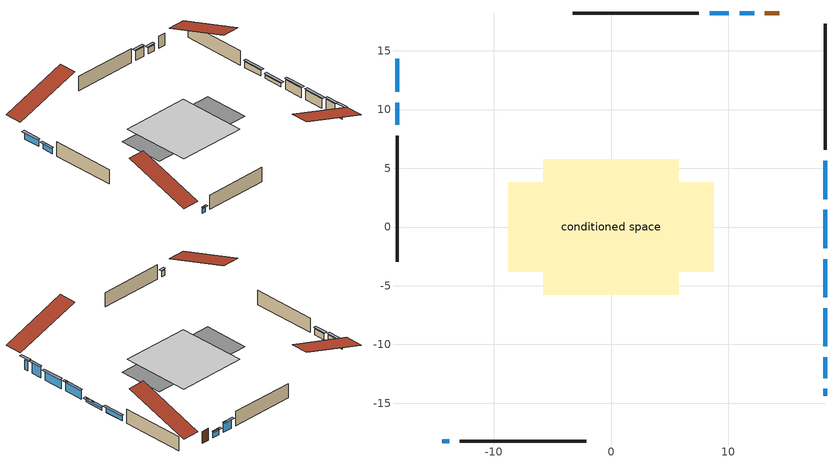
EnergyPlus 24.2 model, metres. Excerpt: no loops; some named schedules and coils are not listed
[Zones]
conditioned space
 floor adiabatic (AdiabaticFloorConstruction): -5.76,-5.76 -5.76,5.76 5.76,5.76 5.76,-5.76 z0
 floor foundation (Slab1 construction): -8.74,-3.79 -8.74,3.79 8.74,3.79 8.74,-3.79 z0
 wall outside (AdiabaticWallConstruction 1): 14.35,18.22 13.11,18.22 z0:2.03
 wall outside (AdiabaticWallConstruction): 18.22,-14.35 18.22,-13.79 / 10.03,18.22 8.41,18.22 / 18.22,-10.15 18.22,-6.9 / 18.22,-5.98 18.22,-2.73 z0:1.63; 12.18,18.22 10.96,18.22 / -18.22,10.57 -18.22,8.69 z0:1.02; -18.22,14.35 -18.22,11.5 z0:1.22; 18.22,-12.86 18.22,-11.08 z0:1.98; -14.35,-18.22 -13.79,-18.22 z0:0.92; 18.22,-1.8 18.22,1.45 z0:0.56; 18.22,2.38 18.22,5.63 z0:0.97
 wall outside (Wall1 construction): 7.48,18.22 -3.26,18.22 / -12.86,-18.22 -2.12,-18.22 / -18.22,7.76 -18.22,-2.97 / 18.22,6.56 18.22,17.29 z0:2.44
 window (WindowConstruction 9): 18.22,-14.35 18.22,-13.79 z0:1.62
 window (WindowConstruction 4): 12.18,18.22 10.96,18.22 z0:1.01
 window (WindowConstruction 5): 10.03,18.22 8.41,18.22 z0:1.62
 window (WindowConstruction 6): -18.22,14.35 -18.22,11.5 z0:1.22
 window (WindowConstruction 7): -18.22,10.57 -18.22,8.69 z0:1.01
 window (WindowConstruction 8): 18.22,-12.86 18.22,-11.08 z0:1.98
 window (WindowConstruction 10): -14.35,-18.22 -13.79,-18.22 z0:0.91
 window (WindowConstruction): 18.22,-10.15 18.22,-6.91 z0:1.62
 window (WindowConstruction 1): 18.22,-5.98 18.22,-2.73 z0:1.62
 window (WindowConstruction 2): 18.22,-1.8 18.22,1.45 z0:0.56
 window (WindowConstruction 3): 18.22,2.38 18.22,5.63 z0:0.97
 door (Door): 14.35,18.22 13.11,18.22 z0:2.03
 ceiling adiabatic (AdiabaticFloorConstruction): 5.76,-5.76 5.76,5.76 -5.76,5.76 -5.76,-5.76 z0
 roof outside (Roof1 construction): 15.28,18.22,2.44 15.28,7.04,6.17 18.22,7.04,6.17 18.22,18.22,2.44; -15.28,-18.22,2.44 -15.28,-7.04,6.17 -18.22,-7.04,6.17 -18.22,-18.22,2.44; -18.22,15.28,2.44 -7.04,15.28,6.17 -7.04,18.22,6.17 -18.22,18.22,2.44; 18.22,-15.28,2.44 7.04,-15.28,6.17 7.04,-18.22,6.17 18.22,-18.22,2.44
shading: 18.22,-13.18 18.22,-14.96 18.62,-14.96 18.62,-13.18 z2.23; 10.78,18.22 12.36,18.22 12.36,18.63 10.78,18.63 z1.19; 8.23,18.22 10.21,18.22 10.21,18.63 8.23,18.63 z1.8; -18.22,11.32 -18.22,14.53 -18.63,14.53 -18.63,11.32 z1.4; -18.22,8.51 -18.22,10.75 -18.63,10.75 -18.63,8.51 z1.19; 18.22,-10.9 18.22,-13.04 18.62,-13.04 18.62,-10.9 z2.16; -13.61,-18.22 -14.53,-18.22 -14.53,-18.62 -13.61,-18.62 z1.09; 18.22,-6.73 18.22,-10.33 18.63,-10.33 18.63,-6.73 z1.8; 18.22,-2.55 18.22,-6.16 18.63,-6.16 18.63,-2.55 z1.8; 18.22,1.63 18.22,-1.98 18.63,-1.98 18.63,1.63 z0.74; 18.22,5.81 18.22,2.2 18.63,2.2 18.63,5.81 z1.15
[Building]
Building 1: Terrain=Suburbs
[Site:Location]
Sydney AP_NS: Latitude {deg}=46.16; Longitude {deg}=-60.05; Time Zone {hr}=-4; Elevation {m}=62; Keep Site Location Information=Yes
[Site:GroundTemperature:Shallow]
2.62187, 0.93492, 0.799824, 1.60037, 4.8141, 8.01286, 10.786, 12.5427, 12.692, 11.2632, 8.56075, 5.46011
[Site:WaterMainsTemperature]
Calculation Method=Schedule; Temperature Schedule=mains temperature schedule
[Material] Roughness=Rough; Thermal Absorptance=0.9
Name | Thickness {m} | Conductivity {W/m-K} | Density {kg/m3} | Specific Heat {J/kg-K} | Solar Absorptance | Visible Absorptance
asphalt or fiberglass shingles | 0.00635 | 0.162714 | 1121.4 | 1465.45 | 0.4 | 0.4
concrete 4.0 in. | 0.1016 | 1.803125 | 2242.8 | 837.4 | 0.7 | 0.7
door material | 0.04445 | 0.053851 | 512.64 | 1214.23 | 0.7 | 0.7
exterior vertical ins | 0.0653177 | 0.029427 | 32.04 | 1214.23 | 0.7 | 0.7
floor covering | 0.0127 | 0.0433444 | 54.468 | 1339.84 | 0.6 | 0.6
floor rigid ins; wall rigid ins 1 | 0.512978 | 0.029427 | 32.04 | 1214.23 | 0.7 | 0.7
floor stud and cavity | 0.1397 | 1.75129 | 37.0049 | 1207.88 | 0.7 | 0.7
furniture material conditioned space 1 | 0.1524 | 0.115458 | 640.8 | 1214.23 | 0.6 | 0.6
gypsum board | 0.0127 | 0.160291 | 801 | 837.4 | 0.6 | 0.6
interior vertical ins | 0.025908 | 0.029427 | 32.04 | 1214.23 | 0.7 | 0.7
osb sheathing 0.5 in. | 0.0127 | 0.115458 | 512.64 | 1214.23 | 0.7 | 0.7
osb sheathing 0.75 in. | 0.01905 | 0.115458 | 512.64 | 1214.23 | 0.7 | 0.7
roof rigid ins | 0.103632 | 0.029427 | 32.04 | 1214.23 | 0.7 | 0.7
roof stud and cavity | 0.2032 | 0.164204 | 78.34581 | 1123.46 | 0.7 | 0.7
slab rigid ins | 0.0653415 | 0.029427 | 32.04 | 1214.23 | 0.7 | 0.7
wall rigid ins | 0.051816 | 0.029427 | 32.04 | 1214.23 | 0.7 | 0.7
wall stud and cavity | 0.1397 | 0.168092 | 139.0536 | 1170.24 | 0.7 | 0.7
wall stud and cavity 1 | 0.0889 | 0.380278 | 52.3479 | 1209.89 | 0.7 | 0.7
wall stud and cavity 2 | 0.0889 | 0.391764 | 83.0341 | 1211.67 | 0.7 | 0.7
wood siding | 0.0254 | 0.102417 | 544.68 | 1172.36 | 0.4 | 0.4
wood siding 1; wood siding 2 | 0.0254 | 0.102417 | 544.68 | 1172.36 | 0.7 | 0.7
[WindowMaterial:SimpleGlazingSystem]
Name | U-Factor {W/m2-K} | Solar Heat Gain Coefficient
WindowMaterial | 1.85898 | 0.64
WindowMaterial 1 | 1.93506 | 0.6
WindowMaterial 2 | 1.94869 | 0.58
WindowMaterial 3 | 1.89134 | 0.62
WindowMaterial 4 | 2.00888 | 0.55
WindowMaterial 5 | 1.97367 | 0.57
WindowMaterial 6 | 2.038402 | 0.53
WindowMaterial 7 | 2.049758 | 0.55
WindowMaterial 8 | 1.97765 | 0.56
[Construction]
AdiabaticFloorConstruction: floor stud and cavity, floor rigid ins, osb sheathing 0.75 in., floor covering
AdiabaticWallConstruction: wood siding 1, wall rigid ins 1, wall stud and cavity 1, gypsum board
AdiabaticWallConstruction 1: wood siding 2, wall rigid ins 1, wall stud and cavity 1, gypsum board
Door: door material
furniture construction conditioned space 1: furniture material conditioned space 1
PartitionWallConstruction: gypsum board, wall stud and cavity 2, gypsum board
Roof1 construction: asphalt or fiberglass shingles, roof rigid ins, osb sheathing 0.75 in., roof stud and cavity, gypsum board
Slab1 construction: slab rigid ins, concrete 4.0 in.
Wall1 construction: wood siding, wall rigid ins, osb sheathing 0.5 in., wall stud and cavity, gypsum board
WindowConstruction: WindowMaterial
WindowConstruction 1; WindowConstruction 5: WindowMaterial 1
WindowConstruction 10: WindowMaterial 8
WindowConstruction 2; WindowConstruction 9: WindowMaterial 2
WindowConstruction 3: WindowMaterial 3
WindowConstruction 4: WindowMaterial 4
WindowConstruction 6: WindowMaterial 5
WindowConstruction 7: WindowMaterial 6
WindowConstruction 8: WindowMaterial 7
[Zone]
conditioned space: Multiplier=1; Volume {m3}=411.9; Part of Total Floor Area=Yes
[Space]
conditioned space 1: Zone=conditioned space; Volume {m3}=411.9
[SurfaceProperty:ExposedFoundationPerimeter]
Slab1: Exposed Perimeter Calculation Method=TotalExposedPerimeter; Total Exposed Perimeter {m}=50.141
[InternalMass] Zone or ZoneList=conditioned space; Space or SpaceList=conditioned space 1
Name | Construction | Surface Area {m2}
furniture mass conditioned space 1 | furniture construction conditioned space 1 | 106.148
partition wall mass | PartitionWallConstruction | 265.37
[Lights]
interior lighting: Zone or ZoneList or Space or SpaceList=conditioned space 1; Schedule=interior lighting schedule; Design Level Calculation Method=LightingLevel; Lighting Level {W}=343.2; Return Air Fraction=0; Fraction Radiant=0.6; Fraction Visible=0.2; Fraction Replaceable=1
[People]
occupants: Zone or ZoneList or Space or SpaceList=conditioned space 1; Number of People Schedule=occupants schedule; Number of People Calculation Method=People; Number of People=3; Fraction Radiant=0.314171; Sensible Heat Fraction=0.56303; Activity Level Schedule=occupants activity schedule; Carbon Dioxide Generation Rate {m3/s-W}=0; Enable ASHRAE 55 Comfort Warnings=No; Mean Radiant Temperature Calculation Type=EnclosureAveraged
[ElectricEquipment] Zone or ZoneList or Space or SpaceList=conditioned space 1; Design Level Calculation Method=EquipmentLevel
Name | Schedule | Design Level {W} | Fraction Latent | Fraction Radiant | Fraction Lost
clothes dryer | clothes dryer schedule | 140.772 | 0.015 | 0.081 | 0.85
clothes washer | clothes washer schedule | 32.1985 | 0.03 | 0.162 | 0.7
cooking range | cooking range schedule | 215.147 | 0.08 | 0.432 | 0.2
dishwasher | dishwasher schedule | 66.8632 | 0.3 | 0.18 | 0.4
fridge | fridge schedule | 72.9452 | 0 | 0.6 | 0
mech vent bath fan 0 | mech vent bath fan 0 schedule | 50.2 | 0 | 0 | 1
mech vent bath fan 1 | mech vent bath fan 1 schedule | 50.2 | 0 | 0 | 1
mech vent house fan | mech vent house fan schedule | 33.5567 | 0 | 0 | 0.5
mech vent house fan cfis | mech vent house fan cfis schedule | 0 | 0 | 0 | 0
mech vent range fan 0 | mech vent range fan 0 schedule | 57 | 0 | 0 | 1
misc plug loads | misc plug loads schedule | 494.7 | 0.045 | 0.513 | 0.1
whole house fan | Always On Discrete | 0 | 0 | 0 | 1
[OtherEquipment] Zone or ZoneList or Space or SpaceList=conditioned space 1; Design Level Calculation Method=EquipmentLevel
Name | Fuel Type | Schedule | Design Level {W} | Fraction Latent | Fraction Radiant | Fraction Lost
clothes dryer 1 | Electricity | clothes dryer schedule | 0 | 0.015 | 0.081 | 0.85
cooking range 1 | Electricity | cooking range schedule | 0 | 0.08 | 0.432 | 0.2
general water use latent | None | general water use schedule | 62.594 | 1 | 0 | 0
general water use sensible | None | general water use schedule | -61.6891 | 0 | 0.6 | 0
mech vent house fan latent load | None | Always On Discrete | 0 | 1 | 0 | 0
mech vent house fan sensible load | None | Always On Discrete | 0 | 0 | 0 | 0
water heater energy adjustment1 | Electricity | Always On Discrete | 0.01 | 0 | 0 | 1
[ZoneInfiltration:DesignFlowRate] Zone or ZoneList or Space or SpaceList=conditioned space 1; Schedule=Always On Discrete; Design Flow Rate Calculation Method=Flow/Zone; Design Flow Rate {m3/s}=0
infil flow; natural vent flow; whole house fan flow
[ZoneControl:Thermostat]
conditioned space Thermostat: Zone or ZoneList=conditioned space; Control Type Schedule=conditioned space Thermostat Schedule; Control 1=conditioned space temperature setpoint; Temperature Difference Between Cutout And Setpoint {deltaC}=0
[ThermostatSetpoint:DualSetpoint]
conditioned space temperature setpoint: Heating Setpoint Temperature Schedule=heating setpoint; Cooling Setpoint Temperature Schedule=cooling setpoint
[AirLoopHVAC:UnitarySystem]
unit heater unitary system: Control Type=Load; Controlling Zone or Thermostat Location=conditioned space; Dehumidification Control Type=None; Availability Schedule=Always On Discrete; Supply Fan=unit heater supply fan; Fan Placement=BlowThrough; Supply Air Fan Operating Mode Schedule=unit heater auto fan schedule; Heating Coil=unit heater htg coil; DX Heating Coil Sizing Ratio=1; Use DOAS DX Cooling Coil=No; Minimum Supply Air Temperature {C}=2; Latent Load Control=SensibleOnlyLoadControl; Cooling Supply Air Flow Rate Method=None; Heating Supply Air Flow Rate Method=SupplyAirFlowRate; Heating Supply Air Flow Rate {m3/s}=0.00141584; No Load Supply Air Flow Rate Method=SupplyAirFlowRate; No Load Supply Air Flow Rate {m3/s}=0; No Load Supply Air Flow Rate Control Set To Low Speed=Yes; Maximum Supply Air Temperature {C}=48.8889; Maximum Outdoor Dry-Bulb Temperature for Supplemental Heater Operation {C}=21; Ancillary On-Cycle Electric Power {W}=0; Ancillary Off-Cycle Electric Power {W}=0
[Zone equipment]
conditioned space: electric baseboard, unit heater unitary system
[Foundation:Kiva]
Foundation Kiva 1: Initial Indoor Air Temperature {C}=18; Interior Vertical Insulation Material=interior vertical ins; Interior Vertical Insulation Depth {m}=0.1016; Exterior Vertical Insulation Material=exterior vertical ins; Exterior Vertical Insulation Depth {m}=0.599999; Wall Height Above Grade {m}=0.1016; Wall Depth Below Slab {m}=0.2032
[Foundation:Kiva:Settings]
Soil Conductivity {W/m-K}=0.849921; Soil Density {kg/m3}=1842.3; Soil Specific Heat {J/kg-K}=418.7; Ground Solar Absorptivity=0.9; Ground Thermal Absorptivity=0.9; Ground Surface Roughness {m}=0.03; Far-Field Width {m}=40; Deep-Ground Boundary Condition=ZeroFlux; Deep-Ground Depth {m}=40; Minimum Cell Dimension {m}=0.2; Maximum Cell Growth Coefficient=3; Simulation Timestep=Timestep
[Exterior:Lights]
exterior lighting: Schedule=exterior lighting schedule; Design Level {W}=75.6
[EnergyManagementSystem:Sensor] Output:Variable or Output:Meter Index Key=conditioned space
Name | Output:Variable or Output:Meter
conditioned_space_clg_unmet_s | Zone Cooling Setpoint Not Met Time
conditioned_space_htg_unmet_s | Zone Heating Setpoint Not Met Time
fridge_tin_s; tin_s; tin_s_1 | Zone Mean Air Temperature
tout_s | Zone Outdoor Air Drybulb Temperature
win_s | Zone Air Humidity Ratio
[Schedule:Week:Daily]
interior lighting schedule Week Rule - Jan1-Jan27: interior lighting schedule day, interior lighting schedule day, interior lighting schedule day, interior lighting schedule day, interior lighting schedule day, interior lighting schedule day, interior lighting schedule day, interior lighting schedule default day, interior lighting schedule default day, interior lighting schedule default day, interior lighting schedule default day, interior lighting schedule default day
interior lighting schedule Week Rule - Jan28-Feb3: interior lighting schedule day, interior lighting schedule day, interior lighting schedule day, interior lighting schedule day, interior lighting schedule day 1, interior lighting schedule day 1, interior lighting schedule day 1, interior lighting schedule default day, interior lighting schedule default day, interior lighting schedule default day, interior lighting schedule default day, interior lighting schedule default day
interior lighting schedule Week Rule - Feb4-Feb24: interior lighting schedule day 1, interior lighting schedule day 1, interior lighting schedule day 1, interior lighting schedule day 1, interior lighting schedule day 1, interior lighting schedule day 1, interior lighting schedule day 1, interior lighting schedule default day, interior lighting schedule default day, interior lighting schedule default day, interior lighting schedule default day, interior lighting schedule default day
interior lighting schedule Week Rule - Feb25-Mar3: interior lighting schedule day 1, interior lighting schedule day 1, interior lighting schedule day 1, interior lighting schedule day 1, interior lighting schedule day 2, interior lighting schedule day 2, interior lighting schedule day 2, interior lighting schedule default day, interior lighting schedule default day, interior lighting schedule default day, interior lighting schedule default day, interior lighting schedule default day
interior lighting schedule Week Rule - Mar4-Mar31: interior lighting schedule day 2, interior lighting schedule day 2, interior lighting schedule day 2, interior lighting schedule day 2, interior lighting schedule day 2, interior lighting schedule day 2, interior lighting schedule day 2, interior lighting schedule default day, interior lighting schedule default day, interior lighting schedule default day, interior lighting schedule default day, interior lighting schedule default day
interior lighting schedule Week Rule - Apr1-Apr28: interior lighting schedule day 3, interior lighting schedule day 3, interior lighting schedule day 3, interior lighting schedule day 3, interior lighting schedule day 3, interior lighting schedule day 3, interior lighting schedule day 3, interior lighting schedule default day, interior lighting schedule default day, interior lighting schedule default day, interior lighting schedule default day, interior lighting schedule default day
interior lighting schedule Week Rule - Apr29-May5: interior lighting schedule day 3, interior lighting schedule day 3, interior lighting schedule day 4, interior lighting schedule day 4, interior lighting schedule day 4, interior lighting schedule day 4, interior lighting schedule day 4, interior lighting schedule default day, interior lighting schedule default day, interior lighting schedule default day, interior lighting schedule default day, interior lighting schedule default day
interior lighting schedule Week Rule - May6-May26: interior lighting schedule day 4, interior lighting schedule day 4, interior lighting schedule day 4, interior lighting schedule day 4, interior lighting schedule day 4, interior lighting schedule day 4, interior lighting schedule day 4, interior lighting schedule default day, interior lighting schedule default day, interior lighting schedule default day, interior lighting schedule default day, interior lighting schedule default day
interior lighting schedule Week Rule - May27-Jun2: interior lighting schedule day 4, interior lighting schedule day 4, interior lighting schedule day 4, interior lighting schedule day 4, interior lighting schedule day 4, interior lighting schedule day 5, interior lighting schedule day 5, interior lighting schedule default day, interior lighting schedule default day, interior lighting schedule default day, interior lighting schedule default day, interior lighting schedule default day
interior lighting schedule Week Rule - Jun3-Jun30: interior lighting schedule day 5, interior lighting schedule day 5, interior lighting schedule day 5, interior lighting schedule day 5, interior lighting schedule day 5, interior lighting schedule day 5, interior lighting schedule day 5, interior lighting schedule default day, interior lighting schedule default day, interior lighting schedule default day, interior lighting schedule default day, interior lighting schedule default day
interior lighting schedule Week Rule - Jul1-Jul28: interior lighting schedule day 6, interior lighting schedule day 6, interior lighting schedule day 6, interior lighting schedule day 6, interior lighting schedule day 6, interior lighting schedule day 6, interior lighting schedule day 6, interior lighting schedule default day, interior lighting schedule default day, interior lighting schedule default day, interior lighting schedule default day, interior lighting schedule default day
interior lighting schedule Week Rule - Jul29-Aug4: interior lighting schedule day 6, interior lighting schedule day 6, interior lighting schedule day 6, interior lighting schedule day 7, interior lighting schedule day 7, interior lighting schedule day 7, interior lighting schedule day 7, interior lighting schedule default day, interior lighting schedule default day, interior lighting schedule default day, interior lighting schedule default day, interior lighting schedule default day
interior lighting schedule Week Rule - Aug5-Aug25: interior lighting schedule day 7, interior lighting schedule day 7, interior lighting schedule day 7, interior lighting schedule day 7, interior lighting schedule day 7, interior lighting schedule day 7, interior lighting schedule day 7, interior lighting schedule default day, interior lighting schedule default day, interior lighting schedule default day, interior lighting schedule default day, interior lighting schedule default day
interior lighting schedule Week Rule - Aug26-Sep1: interior lighting schedule day 7, interior lighting schedule day 7, interior lighting schedule day 7, interior lighting schedule day 7, interior lighting schedule day 7, interior lighting schedule day 7, interior lighting schedule day 8, interior lighting schedule default day, interior lighting schedule default day, interior lighting schedule default day, interior lighting schedule default day, interior lighting schedule default day
interior lighting schedule Week Rule - Sep2-Sep29: interior lighting schedule day 8, interior lighting schedule day 8, interior lighting schedule day 8, interior lighting schedule day 8, interior lighting schedule day 8, interior lighting schedule day 8, interior lighting schedule day 8, interior lighting schedule default day, interior lighting schedule default day, interior lighting schedule default day, interior lighting schedule default day, interior lighting schedule default day
interior lighting schedule Week Rule - Sep30-Oct6: interior lighting schedule day 8, interior lighting schedule day 9, interior lighting schedule day 9, interior lighting schedule day 9, interior lighting schedule day 9, interior lighting schedule day 9, interior lighting schedule day 9, interior lighting schedule default day, interior lighting schedule default day, interior lighting schedule default day, interior lighting schedule default day, interior lighting schedule default day
interior lighting schedule Week Rule - Oct7-Oct27: interior lighting schedule day 9, interior lighting schedule day 9, interior lighting schedule day 9, interior lighting schedule day 9, interior lighting schedule day 9, interior lighting schedule day 9, interior lighting schedule day 9, interior lighting schedule default day, interior lighting schedule default day, interior lighting schedule default day, interior lighting schedule default day, interior lighting schedule default day
interior lighting schedule Week Rule - Oct28-Nov3: interior lighting schedule day 9, interior lighting schedule day 9, interior lighting schedule day 9, interior lighting schedule day 9, interior lighting schedule day 10, interior lighting schedule day 10, interior lighting schedule day 10, interior lighting schedule default day, interior lighting schedule default day, interior lighting schedule default day, interior lighting schedule default day, interior lighting schedule default day
interior lighting schedule Week Rule - Nov4-Nov24: interior lighting schedule day 10, interior lighting schedule day 10, interior lighting schedule day 10, interior lighting schedule day 10, interior lighting schedule day 10, interior lighting schedule day 10, interior lighting schedule day 10, interior lighting schedule default day, interior lighting schedule default day, interior lighting schedule default day, interior lighting schedule default day, interior lighting schedule default day
interior lighting schedule Week Rule - Nov25-Dec1: interior lighting schedule day 10, interior lighting schedule day 10, interior lighting schedule day 10, interior lighting schedule day 10, interior lighting schedule day 10, interior lighting schedule day 10, interior lighting schedule day 11, interior lighting schedule default day, interior lighting schedule default day, interior lighting schedule default day, interior lighting schedule default day, interior lighting schedule default day
interior lighting schedule Week Rule - Dec2-Dec31: interior lighting schedule day 11, interior lighting schedule day 11, interior lighting schedule day 11, interior lighting schedule day 11, interior lighting schedule day 11, interior lighting schedule day 11, interior lighting schedule day 11, interior lighting schedule default day, interior lighting schedule default day, interior lighting schedule default day, interior lighting schedule default day, interior lighting schedule default day
occupants schedule Week Rule - Jan1-Dec31: occupants schedule day, occupants schedule day, occupants schedule day, occupants schedule day, occupants schedule day, occupants schedule day, occupants schedule day, occupants schedule default day, occupants schedule default day, occupants schedule default day, occupants schedule default day, occupants schedule default day
clothes dryer schedule Week Rule - Jan1-Dec31: clothes dryer schedule day, clothes dryer schedule day, clothes dryer schedule day, clothes dryer schedule day, clothes dryer schedule day, clothes dryer schedule day, clothes dryer schedule day, clothes dryer schedule default day, clothes dryer schedule default day, clothes dryer schedule default day, clothes dryer schedule default day, clothes dryer schedule default day
clothes washer schedule Week Rule - Jan1-Dec31: clothes washer schedule day, clothes washer schedule day, clothes washer schedule day, clothes washer schedule day, clothes washer schedule day, clothes washer schedule day, clothes washer schedule day, clothes washer schedule default day, clothes washer schedule default day, clothes washer schedule default day, clothes washer schedule default day, clothes washer schedule default day
cooking range schedule Week Rule - Jan1-Dec31: cooking range schedule day, cooking range schedule day, cooking range schedule day, cooking range schedule day, cooking range schedule day, cooking range schedule day, cooking range schedule day, cooking range schedule default day, cooking range schedule default day, cooking range schedule default day, cooking range schedule default day, cooking range schedule default day
dishwasher schedule Week Rule - Jan1-Dec31: dishwasher schedule day, dishwasher schedule day, dishwasher schedule day, dishwasher schedule day, dishwasher schedule day, dishwasher schedule day, dishwasher schedule day, dishwasher schedule default day, dishwasher schedule default day, dishwasher schedule default day, dishwasher schedule default day, dishwasher schedule default day
mech vent bath fan 0 schedule Week Rule - Jan1-Dec31: mech vent bath fan 0 schedule day, mech vent bath fan 0 schedule day, mech vent bath fan 0 schedule day, mech vent bath fan 0 schedule day, mech vent bath fan 0 schedule day, mech vent bath fan 0 schedule day, mech vent bath fan 0 schedule day, mech vent bath fan 0 schedule default day, mech vent bath fan 0 schedule default day, mech vent bath fan 0 schedule default day, mech vent bath fan 0 schedule default day, mech vent bath fan 0 schedule default day
mech vent bath fan 1 schedule Week Rule - Jan1-Dec31: mech vent bath fan 1 schedule day, mech vent bath fan 1 schedule day, mech vent bath fan 1 schedule day, mech vent bath fan 1 schedule day, mech vent bath fan 1 schedule day, mech vent bath fan 1 schedule day, mech vent bath fan 1 schedule day, mech vent bath fan 1 schedule default day, mech vent bath fan 1 schedule default day, mech vent bath fan 1 schedule default day, mech vent bath fan 1 schedule default day, mech vent bath fan 1 schedule default day
mech vent range fan 0 schedule Week Rule - Jan1-Dec31: mech vent range fan 0 schedule day, mech vent range fan 0 schedule day, mech vent range fan 0 schedule day, mech vent range fan 0 schedule day, mech vent range fan 0 schedule day, mech vent range fan 0 schedule day, mech vent range fan 0 schedule day, mech vent range fan 0 schedule default day, mech vent range fan 0 schedule default day, mech vent range fan 0 schedule default day, mech vent range fan 0 schedule default day, mech vent range fan 0 schedule default day
misc plug loads schedule Week Rule - Jan1-Dec31: misc plug loads schedule day, misc plug loads schedule day, misc plug loads schedule day, misc plug loads schedule day, misc plug loads schedule day, misc plug loads schedule day, misc plug loads schedule day, misc plug loads schedule default day, misc plug loads schedule default day, misc plug loads schedule default day, misc plug loads schedule default day, misc plug loads schedule default day
general water use schedule Week Rule - Jan1-Dec31: general water use schedule day, general water use schedule day, general water use schedule day, general water use schedule day, general water use schedule day, general water use schedule day, general water use schedule day, general water use schedule default day, general water use schedule default day, general water use schedule default day, general water use schedule default day, general water use schedule default day
exterior lighting schedule Week Rule - Jan1-Jan27: exterior lighting schedule day, exterior lighting schedule day, exterior lighting schedule day, exterior lighting schedule day, exterior lighting schedule day, exterior lighting schedule day, exterior lighting schedule day, exterior lighting schedule default day, exterior lighting schedule default day, exterior lighting schedule default day, exterior lighting schedule default day, exterior lighting schedule default day
exterior lighting schedule Week Rule - Jan28-Feb3: exterior lighting schedule day, exterior lighting schedule day, exterior lighting schedule day, exterior lighting schedule day, exterior lighting schedule day 1, exterior lighting schedule day 1, exterior lighting schedule day 1, exterior lighting schedule default day, exterior lighting schedule default day, exterior lighting schedule default day, exterior lighting schedule default day, exterior lighting schedule default day
exterior lighting schedule Week Rule - Feb4-Feb24: exterior lighting schedule day 1, exterior lighting schedule day 1, exterior lighting schedule day 1, exterior lighting schedule day 1, exterior lighting schedule day 1, exterior lighting schedule day 1, exterior lighting schedule day 1, exterior lighting schedule default day, exterior lighting schedule default day, exterior lighting schedule default day, exterior lighting schedule default day, exterior lighting schedule default day
exterior lighting schedule Week Rule - Feb25-Mar3: exterior lighting schedule day 1, exterior lighting schedule day 1, exterior lighting schedule day 1, exterior lighting schedule day 1, exterior lighting schedule day 2, exterior lighting schedule day 2, exterior lighting schedule day 2, exterior lighting schedule default day, exterior lighting schedule default day, exterior lighting schedule default day, exterior lighting schedule default day, exterior lighting schedule default day
exterior lighting schedule Week Rule - Mar4-Mar31: exterior lighting schedule day 2, exterior lighting schedule day 2, exterior lighting schedule day 2, exterior lighting schedule day 2, exterior lighting schedule day 2, exterior lighting schedule day 2, exterior lighting schedule day 2, exterior lighting schedule default day, exterior lighting schedule default day, exterior lighting schedule default day, exterior lighting schedule default day, exterior lighting schedule default day
exterior lighting schedule Week Rule - Apr1-Apr28: exterior lighting schedule day 3, exterior lighting schedule day 3, exterior lighting schedule day 3, exterior lighting schedule day 3, exterior lighting schedule day 3, exterior lighting schedule day 3, exterior lighting schedule day 3, exterior lighting schedule default day, exterior lighting schedule default day, exterior lighting schedule default day, exterior lighting schedule default day, exterior lighting schedule default day
exterior lighting schedule Week Rule - Apr29-May5: exterior lighting schedule day 3, exterior lighting schedule day 3, exterior lighting schedule day 4, exterior lighting schedule day 4, exterior lighting schedule day 4, exterior lighting schedule day 4, exterior lighting schedule day 4, exterior lighting schedule default day, exterior lighting schedule default day, exterior lighting schedule default day, exterior lighting schedule default day, exterior lighting schedule default day
exterior lighting schedule Week Rule - May6-May26: exterior lighting schedule day 4, exterior lighting schedule day 4, exterior lighting schedule day 4, exterior lighting schedule day 4, exterior lighting schedule day 4, exterior lighting schedule day 4, exterior lighting schedule day 4, exterior lighting schedule default day, exterior lighting schedule default day, exterior lighting schedule default day, exterior lighting schedule default day, exterior lighting schedule default day
exterior lighting schedule Week Rule - May27-Jun2: exterior lighting schedule day 4, exterior lighting schedule day 4, exterior lighting schedule day 4, exterior lighting schedule day 4, exterior lighting schedule day 4, exterior lighting schedule day 5, exterior lighting schedule day 5, exterior lighting schedule default day, exterior lighting schedule default day, exterior lighting schedule default day, exterior lighting schedule default day, exterior lighting schedule default day
exterior lighting schedule Week Rule - Jun3-Jun30: exterior lighting schedule day 5, exterior lighting schedule day 5, exterior lighting schedule day 5, exterior lighting schedule day 5, exterior lighting schedule day 5, exterior lighting schedule day 5, exterior lighting schedule day 5, exterior lighting schedule default day, exterior lighting schedule default day, exterior lighting schedule default day, exterior lighting schedule default day, exterior lighting schedule default day
exterior lighting schedule Week Rule - Jul1-Jul28: exterior lighting schedule day 6, exterior lighting schedule day 6, exterior lighting schedule day 6, exterior lighting schedule day 6, exterior lighting schedule day 6, exterior lighting schedule day 6, exterior lighting schedule day 6, exterior lighting schedule default day, exterior lighting schedule default day, exterior lighting schedule default day, exterior lighting schedule default day, exterior lighting schedule default day
exterior lighting schedule Week Rule - Jul29-Aug4: exterior lighting schedule day 6, exterior lighting schedule day 6, exterior lighting schedule day 6, exterior lighting schedule day 7, exterior lighting schedule day 7, exterior lighting schedule day 7, exterior lighting schedule day 7, exterior lighting schedule default day, exterior lighting schedule default day, exterior lighting schedule default day, exterior lighting schedule default day, exterior lighting schedule default day
exterior lighting schedule Week Rule - Aug5-Aug25: exterior lighting schedule day 7, exterior lighting schedule day 7, exterior lighting schedule day 7, exterior lighting schedule day 7, exterior lighting schedule day 7, exterior lighting schedule day 7, exterior lighting schedule day 7, exterior lighting schedule default day, exterior lighting schedule default day, exterior lighting schedule default day, exterior lighting schedule default day, exterior lighting schedule default day
exterior lighting schedule Week Rule - Aug26-Sep1: exterior lighting schedule day 7, exterior lighting schedule day 7, exterior lighting schedule day 7, exterior lighting schedule day 7, exterior lighting schedule day 7, exterior lighting schedule day 7, exterior lighting schedule day 8, exterior lighting schedule default day, exterior lighting schedule default day, exterior lighting schedule default day, exterior lighting schedule default day, exterior lighting schedule default day
exterior lighting schedule Week Rule - Sep2-Sep29: exterior lighting schedule day 8, exterior lighting schedule day 8, exterior lighting schedule day 8, exterior lighting schedule day 8, exterior lighting schedule day 8, exterior lighting schedule day 8, exterior lighting schedule day 8, exterior lighting schedule default day, exterior lighting schedule default day, exterior lighting schedule default day, exterior lighting schedule default day, exterior lighting schedule default day
exterior lighting schedule Week Rule - Sep30-Oct6: exterior lighting schedule day 8, exterior lighting schedule day 9, exterior lighting schedule day 9, exterior lighting schedule day 9, exterior lighting schedule day 9, exterior lighting schedule day 9, exterior lighting schedule day 9, exterior lighting schedule default day, exterior lighting schedule default day, exterior lighting schedule default day, exterior lighting schedule default day, exterior lighting schedule default day
exterior lighting schedule Week Rule - Oct7-Oct27: exterior lighting schedule day 9, exterior lighting schedule day 9, exterior lighting schedule day 9, exterior lighting schedule day 9, exterior lighting schedule day 9, exterior lighting schedule day 9, exterior lighting schedule day 9, exterior lighting schedule default day, exterior lighting schedule default day, exterior lighting schedule default day, exterior lighting schedule default day, exterior lighting schedule default day
exterior lighting schedule Week Rule - Oct28-Nov3: exterior lighting schedule day 9, exterior lighting schedule day 9, exterior lighting schedule day 9, exterior lighting schedule day 9, exterior lighting schedule day 10, exterior lighting schedule day 10, exterior lighting schedule day 10, exterior lighting schedule default day, exterior lighting schedule default day, exterior lighting schedule default day, exterior lighting schedule default day, exterior lighting schedule default day
[Schedule:Year]
interior lighting schedule: interior lighting schedule Week Rule - Jan1-Jan27, 1, 1, 1, 27, interior lighting schedule Week Rule - Jan28-Feb3, 1, 28, 2, 3, interior lighting schedule Week Rule - Feb4-Feb24, 2, 4, 2, 24, interior lighting schedule Week Rule - Feb25-Mar3, 2, 25, 3, 3, interior lighting schedule Week Rule - Mar4-Mar31, 3, 4, 3, 31, interior lighting schedule Week Rule - Apr1-Apr28, 4, 1, 4, 28, interior lighting schedule Week Rule - Apr29-May5, 4, 29, 5, 5, interior lighting schedule Week Rule - May6-May26, 5, 6, 5, 26, interior lighting schedule Week Rule - May27-Jun2, 5, 27, 6, 2, interior lighting schedule Week Rule - Jun3-Jun30, 6, 3, 6, 30, interior lighting schedule Week Rule - Jul1-Jul28, 7, 1, 7, 28, interior lighting schedule Week Rule - Jul29-Aug4, 7, 29, 8, 4, interior lighting schedule Week Rule - Aug5-Aug25, 8, 5, 8, 25, interior lighting schedule Week Rule - Aug26-Sep1, 8, 26, 9, 1, interior lighting schedule Week Rule - Sep2-Sep29, 9, 2, 9, 29, interior lighting schedule Week Rule - Sep30-Oct6, 9, 30, 10, 6, interior lighting schedule Week Rule - Oct7-Oct27, 10, 7, 10, 27, interior lighting schedule Week Rule - Oct28-Nov3, 10, 28, 11, 3, interior lighting schedule Week Rule - Nov4-Nov24, 11, 4, 11, 24, interior lighting schedule Week Rule - Nov25-Dec1, 11, 25, 12, 1, interior lighting schedule Week Rule - Dec2-Dec31, 12, 2, 12, 31
occupants schedule: occupants schedule Week Rule - Jan1-Dec31, 1, 1, 12, 31
clothes dryer schedule: clothes dryer schedule Week Rule - Jan1-Dec31, 1, 1, 12, 31
clothes washer schedule: clothes washer schedule Week Rule - Jan1-Dec31, 1, 1, 12, 31
cooking range schedule: cooking range schedule Week Rule - Jan1-Dec31, 1, 1, 12, 31
dishwasher schedule: dishwasher schedule Week Rule - Jan1-Dec31, 1, 1, 12, 31
mech vent bath fan 0 schedule: mech vent bath fan 0 schedule Week Rule - Jan1-Dec31, 1, 1, 12, 31
mech vent bath fan 1 schedule: mech vent bath fan 1 schedule Week Rule - Jan1-Dec31, 1, 1, 12, 31
mech vent range fan 0 schedule: mech vent range fan 0 schedule Week Rule - Jan1-Dec31, 1, 1, 12, 31
misc plug loads schedule: misc plug loads schedule Week Rule - Jan1-Dec31, 1, 1, 12, 31
general water use schedule: general water use schedule Week Rule - Jan1-Dec31, 1, 1, 12, 31
exterior lighting schedule: exterior lighting schedule Week Rule - Jan1-Jan27, 1, 1, 1, 27, exterior lighting schedule Week Rule - Jan28-Feb3, 1, 28, 2, 3, exterior lighting schedule Week Rule - Feb4-Feb24, 2, 4, 2, 24, exterior lighting schedule Week Rule - Feb25-Mar3, 2, 25, 3, 3, exterior lighting schedule Week Rule - Mar4-Mar31, 3, 4, 3, 31, exterior lighting schedule Week Rule - Apr1-Apr28, 4, 1, 4, 28, exterior lighting schedule Week Rule - Apr29-May5, 4, 29, 5, 5, exterior lighting schedule Week Rule - May6-May26, 5, 6, 5, 26, exterior lighting schedule Week Rule - May27-Jun2, 5, 27, 6, 2, exterior lighting schedule Week Rule - Jun3-Jun30, 6, 3, 6, 30, exterior lighting schedule Week Rule - Jul1-Jul28, 7, 1, 7, 28, exterior lighting schedule Week Rule - Jul29-Aug4, 7, 29, 8, 4, exterior lighting schedule Week Rule - Aug5-Aug25, 8, 5, 8, 25, exterior lighting schedule Week Rule - Aug26-Sep1, 8, 26, 9, 1, exterior lighting schedule Week Rule - Sep2-Sep29, 9, 2, 9, 29, exterior lighting schedule Week Rule - Sep30-Oct6, 9, 30, 10, 6, exterior lighting schedule Week Rule - Oct7-Oct27, 10, 7, 10, 27, exterior lighting schedule Week Rule - Oct28-Nov3, 10, 28, 11, 3, exterior lighting schedule Week Rule - Nov4-Nov24, 11, 4, 11, 24, exterior lighting schedule Week Rule - Nov25-Dec1, 11, 25, 12, 1, exterior lighting schedule Week Rule - Dec2-Dec31, 12, 2, 12, 31
[Schedule:Constant]
Name | Hourly Value
occupants activity schedule | 117.228
fridge schedule; unit heater auto fan schedule | 0
mech vent house fan schedule; mech vent house fan cfis schedule; Always On Discrete | 1
[Schedule:Compact]
conditioned space Thermostat Schedule: Through: 12/31, For: AllDays, Until: 24:00, 4
mains temperature schedule: Through: 01/01, For: AllDays, Until: 24:00, 6.99889, Through: 01/02, For: AllDays, Until: 24:00, 6.94278, Through: 01/03, For: AllDays, Until: 24:00, 6.88722, Through: 01/04, For: AllDays, Until: 24:00, 6.83278, Through: 01/05, For: AllDays, Until: 24:00, 6.77944, Through: 01/06, For: AllDays, Until: 24:00, 6.72722, Through: 01/07, For: AllDays, Until: 24:00, 6.67556, Through: 01/08, For: AllDays, Until: 24:00, 6.62444, Through: 01/09, For: AllDays, Until: 24:00, 6.575, Through: 01/10, For: AllDays, Until: 24:00, 6.52611, Through: 01/11, For: AllDays, Until: 24:00, 6.47889, Through: 01/12, For: AllDays, Until: 24:00, 6.43222, Through: 01/13, For: AllDays, Until: 24:00, 6.38611, Through: 01/14, For: AllDays, Until: 24:00, 6.34167, Through: 01/15, For: AllDays, Until: 24:00, 6.29833, Through: 01/16, For: AllDays, Until: 24:00, 6.25556, Through: 01/17, For: AllDays, Until: 24:00, 6.21444, Through: 01/18, For: AllDays, Until: 24:00, 6.17389, Through: 01/19, For: AllDays, Until: 24:00, 6.135, Through: 01/20, For: AllDays, Until: 24:00, 6.09667, Through: 01/21, For: AllDays, Until: 24:00, 6.06, Through: 01/22, For: AllDays, Until: 24:00, 6.02389, Through: 01/23, For: AllDays, Until: 24:00, 5.98944, Through: 01/24, For: AllDays, Until: 24:00, 5.95611, Through: 01/25, For: AllDays, Until: 24:00, 5.92333, Through: 01/26, For: AllDays, Until: 24:00, 5.89222, Through: 01/27, For: AllDays, Until: 24:00, 5.86278, Through: 01/28, For: AllDays, Until: 24:00, 5.83389, Through: 01/29, For: AllDays, Until: 24:00, 5.80611, Through: 01/30, For: AllDays, Until: 24:00, 5.78, Through: 01/31, For: AllDays, Until: 24:00, 5.755, Through: 02/01, For: AllDays, Until: 24:00, 5.73111, Through: 02/02, For: AllDays, Until: 24:00, 5.70833, Through: 02/03, For: AllDays, Until: 24:00, 5.68722, Through: 02/04, For: AllDays, Until: 24:00, 5.66667, Through: 02/05, For: AllDays, Until: 24:00, 5.64778, Through: 02/06, For: AllDays, Until: 24:00, 5.63056, Through: 02/07, For: AllDays, Until: 24:00, 5.61389, Through: 02/08, For: AllDays, Until: 24:00, 5.59889, Through: 02/09, For: AllDays, Until: 24:00, 5.585, Through: 02/10, For: AllDays, Until: 24:00, 5.57278, Through: 02/11, For: AllDays, Until: 24:00, 5.56167, Through: 02/12, For: AllDays, Until: 24:00, 5.55167, Through: 02/13, For: AllDays, Until: 24:00, 5.54278, Through: 02/14, For: AllDays, Until: 24:00, 5.53556, Through: 02/15, For: AllDays, Until: 24:00, 5.52944, Through: 02/16, For: AllDays, Until: 24:00, 5.52444, Through: 02/17, For: AllDays, Until: 24:00, 5.52111, Through: 02/18, For: AllDays, Until: 24:00, 5.51889, Through: 02/19, For: AllDays, Until: 24:00, 5.51833, Through: 02/20, For: AllDays, Until: 24:00, 5.51889, Through: 02/21, For: AllDays, Until: 24:00, 5.52056, Through: 02/22, For: AllDays, Until: 24:00, 5.52333, Through: 02/23, For: AllDays, Until: 24:00, 5.52778, Through: 02/24, For: AllDays, Until: 24:00, 5.53333, Through: 02/25, For: AllDays, Until: 24:00, 5.54056, Through: 02/26, For: AllDays, Until: 24:00, 5.54833, Through: 02/27, For: AllDays, Until: 24:00, 5.55833, Through: 02/28, For: AllDays, Until: 24:00, 5.56889, Through: 03/01, For: AllDays, Until: 24:00, 5.58111, Through: 03/02, For: AllDays, Until: 24:00, 5.59444, Through: 03/03, For: AllDays, Until: 24:00, 5.60889, Through: 03/04, For: AllDays, Until: 24:00, 5.625, Through: 03/05, For: AllDays, Until: 24:00, 5.64222, Through: 03/06, For: AllDays, Until: 24:00, 5.66056, Through: 03/07, For: AllDays, Until: 24:00, 5.68056, Through: 03/08, For: AllDays, Until: 24:00, 5.70167, Through: 03/09, For: AllDays, Until: 24:00, 5.72389, Through: 03/10, For: AllDays, Until: 24:00, 5.74722, Through: 03/11, For: AllDays, Until: 24:00, 5.77167, Through: 03/12, For: AllDays, Until: 24:00, 5.79778, Through: 03/13, For: AllDays, Until: 24:00, 5.825, Through: 03/14, For: AllDays, Until: 24:00, 5.85333, Through: 03/15, For: AllDays, Until: 24:00, 5.88278, Through: 03/16, For: AllDays, Until: 24:00, 5.91333, Through: 03/17, For: AllDays, Until: 24:00, 5.94556, Through: 03/18, For: AllDays, Until: 24:00, 5.97889, Through: 03/19, For: AllDays, Until: 24:00, 6.01278, Through: 03/20, For: AllDays, Until: 24:00, 6.04833, Through: 03/21, For: AllDays, Until: 24:00, 6.085, Through: 03/22, For: AllDays, Until: 24:00, 6.12278, Through: 03/23, For: AllDays, Until: 24:00, 6.16167, Through: 03/24, For: AllDays, Until: 24:00, 6.20167, Through: 03/25, For: AllDays, Until: 24:00, 6.24222, Through: 03/26, For: AllDays, Until: 24:00, 6.28444, Through: 03/27, For: AllDays, Until: 24:00, 6.32778, Through: 03/28, For: AllDays, Until: 24:00, 6.37222, Through: 03/29, For: AllDays, Until: 24:00, 6.41722, Through: 03/30, For: AllDays, Until: 24:00, 6.46389, Through: 03/31, For: AllDays, Until: 24:00, 6.51111, Through: 04/01, For: AllDays, Until: 24:00, 6.55944, Through: 04/02, For: AllDays, Until: 24:00, 6.60889, Through: 04/03, For: AllDays, Until: 24:00, 6.65944, Through: 04/04, For: AllDays, Until: 24:00, 6.71056, Through: 04/05, For: AllDays, Until: 24:00, 6.76278, Through: 04/06, For: AllDays, Until: 24:00, 6.81611, Through: 04/07, For: AllDays, Until: 24:00, 6.87, Through: 04/08, For: AllDays, Until: 24:00, 6.925, Through: 04/09, For: AllDays, Until: 24:00, 6.98111, Through: 04/10, For: AllDays, Until: 24:00, 7.03778, Through: 04/11, For: AllDays, Until: 24:00, 7.09556, Through: 04/12, For: AllDays, Until: 24:00, 7.15389, Through: 04/13, For: AllDays, Until: 24:00, 7.21333, Through: 04/14, For: AllDays, Until: 24:00, 7.27333, Through: 04/15, For: AllDays, Until: 24:00, 7.33389, Through: 04/16, For: AllDays, Until: 24:00, 7.39556, Through: 04/17, For: AllDays, Until: 24:00, 7.45778, Through: 04/18, For: AllDays, Until: 24:00, 7.52111, Through: 04/19, For: AllDays, Until: 24:00, 7.585, Through: 04/20, For: AllDays, Until: 24:00, 7.64944, Through: 04/21, For: AllDays, Until: 24:00, 7.71444, Through: 04/22, For: AllDays, Until: 24:00, 7.78, Through: 04/23, For: AllDays, Until: 24:00, 7.84667, Through: 04/24, For: AllDays, Until: 24:00, 7.91389, Through: 04/25, For: AllDays, Until: 24:00, 7.98111, Through: 04/26, For: AllDays, Until: 24:00, 8.04944, Through: 04/27, For: AllDays, Until: 24:00, 8.11833, Through: 04/28, For: AllDays, Until: 24:00, 8.18778, Through: 04/29, For: AllDays, Until: 24:00, 8.25722, Through: 04/30, For: AllDays, Until: 24:00, 8.32778, Through: 05/01, For: AllDays, Until: 24:00, 8.39833, Through: 05/02, For: AllDays, Until: 24:00, 8.46944, Through: 05/03, For: AllDays, Until: 24:00, 8.54111, Through: 05/04, For: AllDays, Until: 24:00, 8.61333, Through: 05/05, For: AllDays, Until: 24:00, 8.68556, Through: 05/06, For: AllDays, Until: 24:00, 8.75833, Through: 05/07, For: AllDays, Until: 24:00, 8.83167, Through: 05/08, For: AllDays, Until: 24:00, 8.905, Through: 05/09, For: AllDays, Until: 24:00, 8.97889, Through: 05/10, For: AllDays, Until: 24:00, 9.05278, Through: 05/11, For: AllDays, Until: 24:00, 9.12722, Through: 05/12, For: AllDays, Until: 24:00, 9.20167, Through: 05/13, For: AllDays, Until: 24:00, 9.27667, Through: 05/14, For: AllDays, Until: 24:00, 9.35111, Through: 05/15, For: AllDays, Until: 24:00, 9.42611, Through: 05/16, For: AllDays, Until: 24:00, 9.50167, Through: 05/17, For: AllDays, Until: 24:00, 9.57667, Through: 05/18, For: AllDays, Until: 24:00, 9.65222, Through: 05/19, For: AllDays, Until: 24:00, 9.72778, Through: 05/20, For: AllDays, Until: 24:00, 9.80333, Through: 05/21, For: AllDays, Until: 24:00, 9.87889, Through: 05/22, For: AllDays, Until: 24:00, 9.95444, Through: 05/23, For: AllDays, Until: 24:00, 10.0306, Through: 05/24, For: AllDays, Until: 24:00, 10.1061, Through: 05/25, For: AllDays, Until: 24:00, 10.1811, Through: 05/26, For: AllDays, Until: 24:00, 10.2567, Through: 05/27, For: AllDays, Until: 24:00, 10.3322, Through: 05/28, For: AllDays, Until: 24:00, 10.4072, Through: 05/29, For: AllDays, Until: 24:00, 10.4822, Through: 05/30, For: AllDays, Until: 24:00, 10.5572, Through: 05/31, For: AllDays, Until: 24:00, 10.6322, Through: 06/01, For: AllDays, Until: 24:00, 10.7067, Through: 06/02, For: AllDays, Until: 24:00, 10.7806, Through: 06/03, For: AllDays, Until: 24:00, 10.8544, Through: 06/04, For: AllDays, Until: 24:00, 10.9283, Through: 06/05, For: AllDays, Until: 24:00, 11.0017, Through: 06/06, For: AllDays, Until: 24:00, 11.075, Through: 06/07, For: AllDays, Until: 24:00, 11.1478, Through: 06/08, For: AllDays, Until: 24:00, 11.22, Through: 06/09, For: AllDays, Until: 24:00, 11.2922, Through: 06/10, For: AllDays, Until: 24:00, 11.3633, Through: 06/11, For: AllDays, Until: 24:00, 11.4344, Through: 06/12, For: AllDays, Until: 24:00, 11.5056, Through: 06/13, For: AllDays, Until: 24:00, 11.5756, Through: 06/14, For: AllDays, Until: 24:00, 11.6456, Through: 06/15, For: AllDays, Until: 24:00, 11.7144, Through: 06/16, For: AllDays, Until: 24:00, 11.7833, Through: 06/17, For: AllDays, Until: 24:00, 11.8517, Through: 06/18, For: AllDays, Until: 24:00, 11.9189, Through: 06/19, For: AllDays, Until: 24:00, 11.9861, Through: 06/20, For: AllDays, Until: 24:00, 12.0522, Through: 06/21, For: AllDays, Until: 24:00, 12.1178, Through: 06/22, For: AllDays, Until: 24:00, 12.1833, Through: 06/23, For: AllDays, Until: 24:00, 12.2472, Through: 06/24, For: AllDays, Until: 24:00, 12.3111, Through: 06/25, For: AllDays, Until: 24:00, 12.3739, Through: 06/26, For: AllDays, Until: 24:00, 12.4367, Through: 06/27, For: AllDays, Until: 24:00, 12.4978, Through: 06/28, For: AllDays, Until: 24:00, 12.5589, Through: 06/29, For: AllDays, Until: 24:00, 12.6189, Through: 06/30, For: AllDays, Until: 24:00, 12.6778, Through: 07/01, For: AllDays, Until: 24:00, 12.7361, Through: 07/02, For: AllDays, Until: 24:00, 12.7939, Through: 07/03, For: AllDays, Until: 24:00, 12.8506, Through: 07/04, For: AllDays, Until: 24:00, 12.9061, Through: 07/05, For: AllDays, Until: 24:00, 12.9611, Through: 07/06, For: AllDays, Until: 24:00, 13.015, Through: 07/07, For: AllDays, Until: 24:00, 13.0678, Through: 07/08, For: AllDays, Until: 24:00, 13.12, Through: 07/09, For: AllDays, Until: 24:00, 13.1711, Through: 07/10, For: AllDays, Until: 24:00, 13.2217, Through: 07/11, For: AllDays, Until: 24:00, 13.2711, Through: 07/12, For: AllDays, Until: 24:00, 13.3189, Through: 07/13, For: AllDays, Until: 24:00, 13.3661, Through: 07/14, For: AllDays, Until: 24:00, 13.4128, Through: 07/15, For: AllDays, Until: 24:00, 13.4578, Through: 07/16, For: AllDays, Until: 24:00, 13.5017, Through: 07/17, For: AllDays, Until: 24:00, 13.545, Through: 07/18, For: AllDays, Until: 24:00, 13.5867, Through: 07/19, For: AllDays, Until: 24:00, 13.6278, Through: 07/20, For: AllDays, Until: 24:00, 13.6678, Through: 07/21, For: AllDays, Until: 24:00, 13.7061, Through: 07/22, For: AllDays, Until: 24:00, 13.7439, Through: 07/23, For: AllDays, Until: 24:00, 13.7806, Through: 07/24, For: AllDays, Until: 24:00, 13.8156, Through: 07/25, For: AllDays, Until: 24:00, 13.85, Through: 07/26, For: AllDays, Until: 24:00, 13.8828, Through: 07/27, For: AllDays, Until: 24:00, 13.9144, Through: 07/28, For: AllDays, Until: 24:00, 13.945, Through: 07/29, For: AllDays, Until: 24:00, 13.9744, Through: 07/30, For: AllDays, Until: 24:00, 14.0028, Through: 07/31, For: AllDays, Until: 24:00, 14.0294, Through: 08/01, For: AllDays, Until: 24:00, 14.0556, Through: 08/02, For: AllDays, Until: 24:00, 14.08, Through: 08/03, For: AllDays, Until: 24:00, 14.1033, Through: 08/04, For: AllDays, Until: 24:00, 14.1256, Through: 08/05, For: AllDays, Until: 24:00, 14.1461, Through: 08/06, For: AllDays, Until: 24:00, 14.1656, Through: 08/07, For: AllDays, Until: 24:00, 14.1839, Through: 08/08, For: AllDays, Until: 24:00, 14.2011, Through: 08/09, For: AllDays, Until: 24:00, 14.2172, Through: 08/10, For: AllDays, Until: 24:00, 14.2317, Through: 08/11, For: AllDays, Until: 24:00, 14.2444, Through: 08/12, For: AllDays, Until: 24:00, 14.2567, Through: 08/13, For: AllDays, Until: 24:00, 14.2672, Through: 08/14, For: AllDays, Until: 24:00, 14.2767, Through: 08/15, For: AllDays, Until: 24:00, 14.2844, Through: 08/16, For: AllDays, Until: 24:00, 14.2917, Through: 08/17, For: AllDays, Until: 24:00, 14.2972, Through: 08/18, For: AllDays, Until: 24:00, 14.3011, Through: 08/19, For: AllDays, Until: 24:00, 14.3039, Through: 08/20, For: AllDays, Until: 24:00, 14.3056, Through: 08/21, For: AllDays, Until: 24:00, 14.3061, Through: 08/22, For: AllDays, Until: 24:00, 14.305, Through: 08/23, For: AllDays, Until: 24:00, 14.3028, Through: 08/24, For: AllDays, Until: 24:00, 14.2989, Through: 08/25, For: AllDays, Until: 24:00, 14.2939, Through: 08/26, For: AllDays, Until: 24:00, 14.2878, Through: 08/27, For: AllDays, Until: 24:00, 14.28, Through: 08/28, For: AllDays, Until: 24:00, 14.2717, Through: 08/29, For: AllDays, Until: 24:00, 14.2611, Through: 08/30, For: AllDays, Until: 24:00, 14.25, Through: 08/31, For: AllDays, Until: 24:00, 14.2372, Through: 09/01, For: AllDays, Until: 24:00, 14.2233, Through: 09/02, For: AllDays, Until: 24:00, 14.2083, Through: 09/03, For: AllDays, Until: 24:00, 14.1917, Through: 09/04, For: AllDays, Until: 24:00, 14.1739, Through: 09/05, For: AllDays, Until: 24:00, 14.155, Through: 09/06, For: AllDays, Until: 24:00, 14.1344, Through: 09/07, For: AllDays, Until: 24:00, 14.1128, Through: 09/08, For: AllDays, Until: 24:00, 14.09, Through: 09/09, For: AllDays, Until: 24:00, 14.0661, Through: 09/10, For: AllDays, Until: 24:00, 14.0411, Through: 09/11, For: AllDays, Until: 24:00, 14.0144, Through: 09/12, For: AllDays, Until: 24:00, 13.9867, Through: 09/13, For: AllDays, Until: 24:00, 13.9578, Through: 09/14, For: AllDays, Until: 24:00, 13.9278, Through: 09/15, For: AllDays, Until: 24:00, 13.8967, Through: 09/16, For: AllDays, Until: 24:00, 13.8639, Through: 09/17, For: AllDays, Until: 24:00, 13.8306, Through: 09/18, For: AllDays, Until: 24:00, 13.7956, Through: 09/19, For: AllDays, Until: 24:00, 13.7594, Through: 09/20, For: AllDays, Until: 24:00, 13.7228, Through: 09/21, For: AllDays, Until: 24:00, 13.6844, Through: 09/22, For: AllDays, Until: 24:00, 13.645, Through: 09/23, For: AllDays, Until: 24:00, 13.6044, Through: 09/24, For: AllDays, Until: 24:00, 13.5628, Through: 09/25, For: AllDays, Until: 24:00, 13.5206, Through: 09/26, For: AllDays, Until: 24:00, 13.4767, Through: 09/27, For: AllDays, Until: 24:00, 13.4322, Through: 09/28, For: AllDays, Until: 24:00, 13.3861, Through: 09/29, For: AllDays, Until: 24:00, 13.3394, Through: 09/30, For: AllDays, Until: 24:00, 13.2917, Through: 10/01, For: AllDays, Until: 24:00, 13.2428, Through: 10/02, For: AllDays, Until: 24:00, 13.1928, Through: 10/03, For: AllDays, Until: 24:00, 13.1422, Through: 10/04, For: AllDays, Until: 24:00, 13.0906, Through: 10/05, For: AllDays, Until: 24:00, 13.0378, Through: 10/06, For: AllDays, Until: 24:00, 12.9844, Through: 10/07, For: AllDays, Until: 24:00, 12.9294, Through: 10/08, For: AllDays, Until: 24:00, 12.8744, Through: 10/09, For: AllDays, Until: 24:00, 12.8178, Through: 10/10, For: AllDays, Until: 24:00, 12.7611, Through: 10/11, For: AllDays, Until: 24:00, 12.7028, Through: 10/12, For: AllDays, Until: 24:00, 12.6439, Through: 10/13, For: AllDays, Until: 24:00, 12.5844, Through: 10/14, For: AllDays, Until: 24:00, 12.5239, Through: 10/15, For: AllDays, Until: 24:00, 12.4628, Through: 10/16, For: AllDays, Until: 24:00, 12.4011, Through: 10/17, For: AllDays, Until: 24:00, 12.3383, Through: 10/18, For: AllDays, Until: 24:00, 12.275, Through: 10/19, For: AllDays, Until: 24:00, 12.2106, Through: 10/20, For: AllDays, Until: 24:00, 12.1461, Through: 10/21, For: AllDays, Until: 24:00, 12.0806, Through: 10/22, For: AllDays, Until: 24:00, 12.0144, Through: 10/23, For: AllDays, Until: 24:00, 11.9478, Through: 10/24, For: AllDays, Until: 24:00, 11.8806, Through: 10/25, For: AllDays, Until: 24:00, 11.8128, Through: 10/26, For: AllDays, Until: 24:00, 11.7439, Through: 10/27, For: AllDays, Until: 24:00, 11.675, Through: 10/28, For: AllDays, Until: 24:00, 11.6056, Through: 10/29, For: AllDays, Until: 24:00, 11.5356, Through: 10/30, For: AllDays, Until: 24:00, 11.465, Through: 10/31, For: AllDays, Until: 24:00, 11.3939, Through: 11/01, For: AllDays, Until: 24:00, 11.3228, Through: 11/02, For: AllDays, Until: 24:00, 11.2511, Through: 11/03, For: AllDays, Until: 24:00, 11.1789, Through: 11/04, For: AllDays, Until: 24:00, 11.1061, Through: 11/05, For: AllDays, Until: 24:00, 11.0333, Through: 11/06, For: AllDays, Until: 24:00, 10.96, Through: 11/07, For: AllDays, Until: 24:00, 10.8861, Through: 11/08, For: AllDays, Until: 24:00, 10.8122, Through: 11/09, For: AllDays, Until: 24:00, 10.7383, Through: 11/10, For: AllDays, Until: 24:00, 10.6639, Through: 11/11, For: AllDays, Until: 24:00, 10.5894, Through: 11/12, For: AllDays, Until: 24:00, 10.5144, Through: 11/13, For: AllDays, Until: 24:00, 10.4394, Through: 11/14, For: AllDays, Until: 24:00, 10.3644, Through: 11/15, For: AllDays, Until: 24:00, 10.2889, Through: 11/16, For: AllDays, Until: 24:00, 10.2139, Through: 11/17, For: AllDays, Until: 24:00, 10.1383, Through: 11/18, For: AllDays, Until: 24:00, 10.0628, Through: 11/19, For: AllDays, Until: 24:00, 9.98722, Through: 11/20, For: AllDays, Until: 24:00, 9.91167, Through: 11/21, For: AllDays, Until: 24:00, 9.83611, Through: 11/22, For: AllDays, Until: 24:00, 9.76, Through: 11/23, For: AllDays, Until: 24:00, 9.68444, Through: 11/24, For: AllDays, Until: 24:00, 9.60944, Through: 11/25, For: AllDays, Until: 24:00, 9.53389, Through: 11/26, For: AllDays, Until: 24:00, 9.45833, Through: 11/27, For: AllDays, Until: 24:00, 9.38333, Through: 11/28, For: AllDays, Until: 24:00, 9.30833, Through: 11/29, For: AllDays, Until: 24:00, 9.23389, Through: 11/30, For: AllDays, Until: 24:00, 9.15889, Through: 12/01, For: AllDays, Until: 24:00, 9.08444, Through: 12/02, For: AllDays, Until: 24:00, 9.01056, Through: 12/03, For: AllDays, Until: 24:00, 8.93667, Through: 12/04, For: AllDays, Until: 24:00, 8.86333, Through: 12/05, For: AllDays, Until: 24:00, 8.79, Through: 12/06, For: AllDays, Until: 24:00, 8.71667, Through: 12/07, For: AllDays, Until: 24:00, 8.64444, Through: 12/08, For: AllDays, Until: 24:00, 8.57222, Through: 12/09, For: AllDays, Until: 24:00, 8.5, Through: 12/10, For: AllDays, Until: 24:00, 8.42889, Through: 12/11, For: AllDays, Until: 24:00, 8.35778, Through: 12/12, For: AllDays, Until: 24:00, 8.28722, Through: 12/13, For: AllDays, Until: 24:00, 8.21722, Through: 12/14, For: AllDays, Until: 24:00, 8.14778, Through: 12/15, For: AllDays, Until: 24:00, 8.07889, Through: 12/16, For: AllDays, Until: 24:00, 8.01056, Through: 12/17, For: AllDays, Until: 24:00, 7.94278, Through: 12/18, For: AllDays, Until: 24:00, 7.87556, Through: 12/19, For: AllDays, Until: 24:00, 7.80889, Through: 12/20, For: AllDays, Until: 24:00, 7.74278, Through: 12/21, For: AllDays, Until: 24:00, 7.67722, Through: 12/22, For: AllDays, Until: 24:00, 7.61222, Through: 12/23, For: AllDays, Until: 24:00, 7.54833, Through: 12/24, For: AllDays, Until: 24:00, 7.485, Through: 12/25, For: AllDays, Until: 24:00, 7.42222, Through: 12/26, For: AllDays, Until: 24:00, 7.36, Through: 12/27, For: AllDays, Until: 24:00, 7.29889, Through: 12/28, For: AllDays, Until: 24:00, 7.23889, Through: 12/29, For: AllDays, Until: 24:00, 7.17889, Through: 12/30, For: AllDays, Until: 24:00, 7.12056, Through: 12/31, For: AllDays, Until: 24:00, 7.06222
